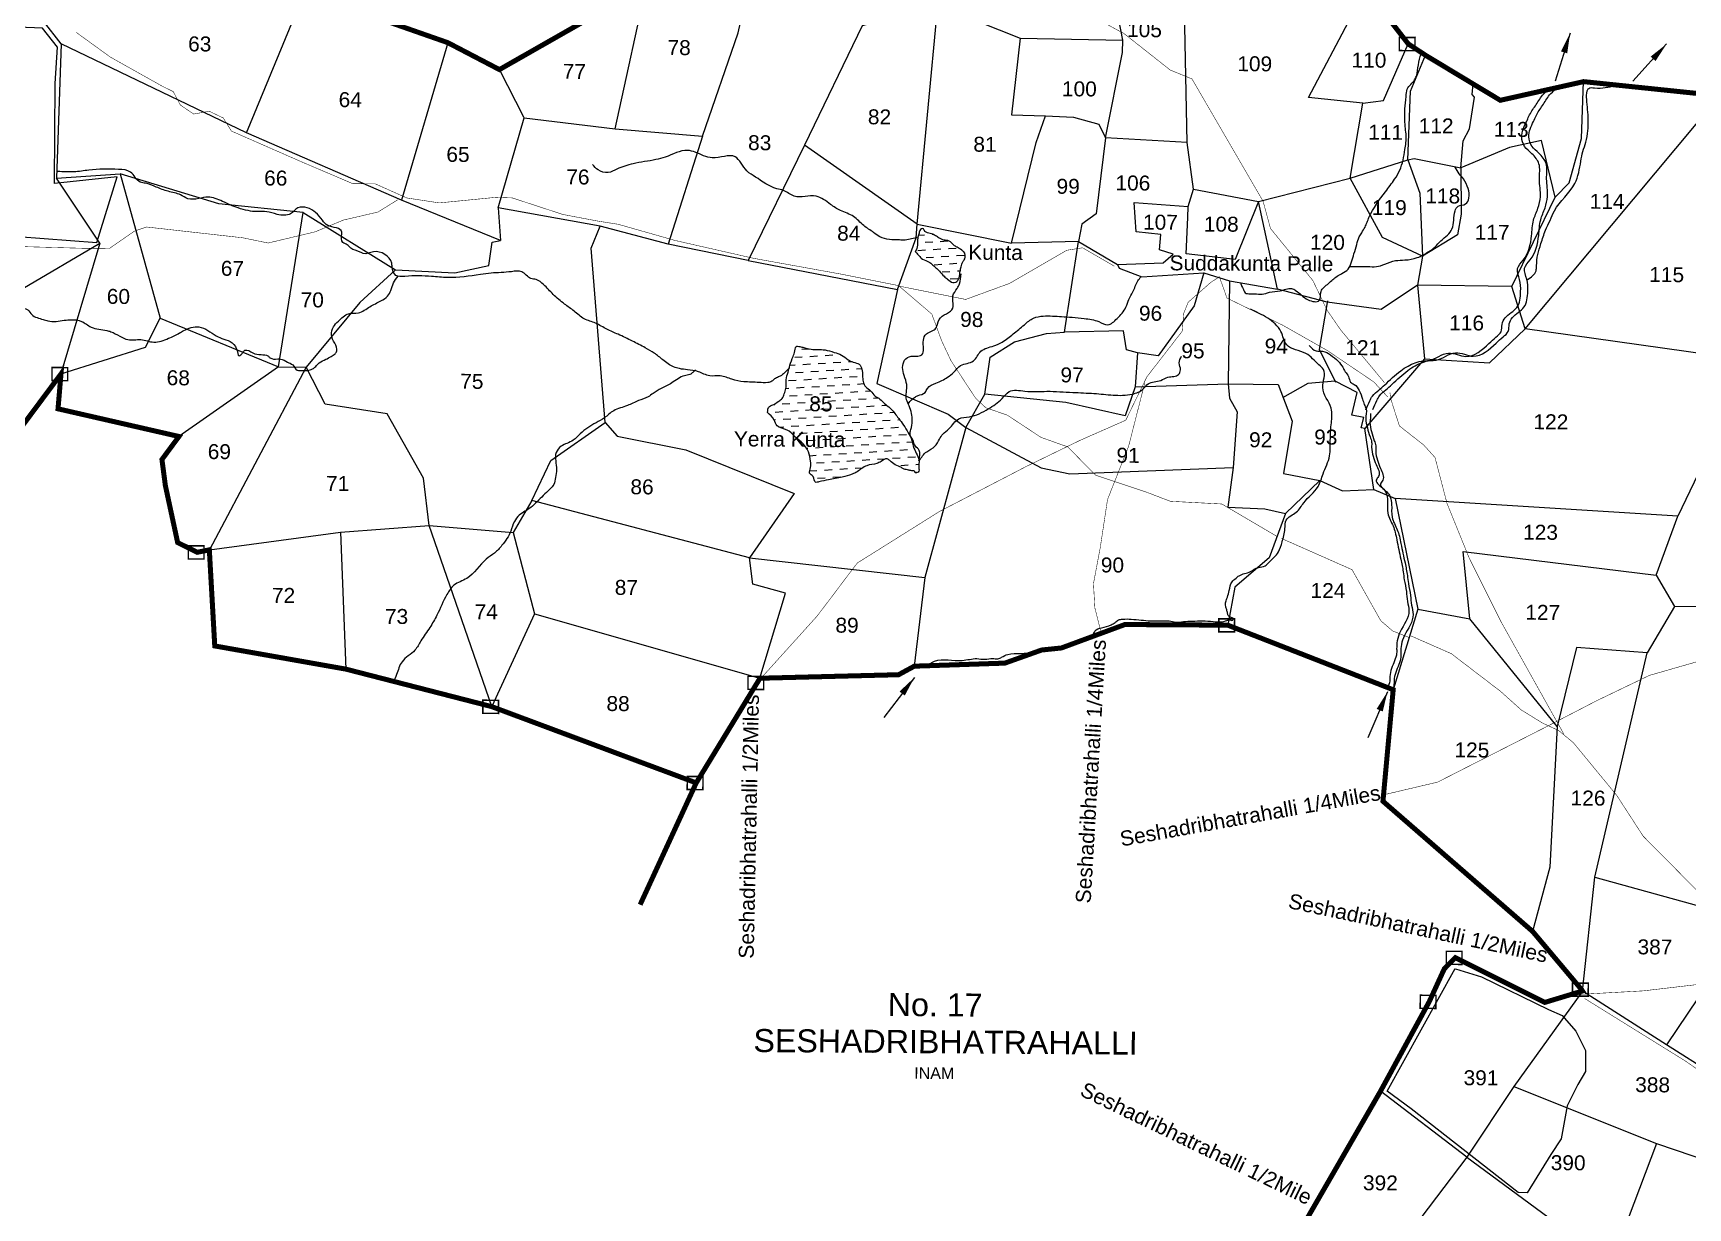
# Model space of a CAD drawing. Header units: feet. Extents: x 771226 to 784782, y 1581874 to 1591734.
# Drawn here: x 776492 to 779789, y 1586102 to 1588443 of the extents above; entities that cross this region are included whole.
import ezdxf
from ezdxf.enums import TextEntityAlignment as Align

# ---------------------------------------------------------------- set-up
doc = ezdxf.new("R2010")
doc.units = ezdxf.units.FT
doc.header["$LTSCALE"] = 15
doc.header["$MEASUREMENT"] = 0
doc.linetypes.add('HIDDEN2', pattern=[0.1875, 0.125, -0.0625])
for name, color, linetype in [('HILL', 17, 'Continuous'), ('PLOT', 7, 'Continuous'), ('PLOT NO', 7, 'Continuous'), ('ROADS', 6, 'Continuous'), ('tank', 4, 'Continuous'), ('TANKS-STREAM', 4, 'Continuous'), ('VILLAGE BOUNDRY', 5, 'HIDDEN2'), ('VILLAGE STONES', 240, 'Continuous')]:
    doc.layers.add(name, color=color, linetype=linetype)
doc.styles.get("Standard").update_dxf_attribs({"font": 'arial.ttf'})
doc.linetypes.add('DOTS', pattern='A,1e-06,-3,["●",Standard,S=3,R=0,X=-1.25,Y=-1.25],-3', length=6.000001)
doc.dimstyles.get("Standard").update_dxf_attribs({"dimtxt": 0.18, "dimasz": 40, "dimexe": 0.18, "dimexo": 0.0625, "dimgap": 0.09, "dimtad": 0, "dimtih": 1, "dimtoh": 1, "dimdec": 4, "dimzin": 0, "dimdsep": 46, "dimtxsty": 'Standard', "dimcen": 0.09, "dimadec": 0, "dimazin": 0, "dimtfac": 1, "dimtdec": 4, "dimtofl": 0, "dimtmove": 0, "dimatfit": 3, "dimfxl": 1, "dimtolj": 1, "dimtzin": 0, "dimarcsym": 0})

msp = doc.modelspace()

# ---------------------------------------------------------------- hatches: boundary and pattern name
at = {"layer": 'tank', "lineweight": -3}
h = msp.add_hatch(dxfattribs=at)
h.set_pattern_fill('DASH', color=256, scale=121.5050865, angle=3.540536199, style=0)
edge = h.paths.add_edge_path()
edge.add_spline(control_points=[(778249.6, 1588007.2), (778251.7, 1588011.5), (778254.4, 1588017.2), (778254.1, 1588025.6), (778253.9, 1588030.7), (778255.1, 1588037.2), (778257.6, 1588043.6), (778258.4, 1588050.8), (778266, 1588055), (778267.7, 1588046.6), (778275.8, 1588044.5), (778283.9, 1588042.7), (778291.9, 1588037.8), (778298.1, 1588033.6), (778305.5, 1588030), (778313, 1588029.9), (778321.9, 1588026.5), (778326.5, 1588018.8), (778336.3, 1588014.8), (778341.9, 1588010.2), (778349.6, 1588004.5), (778350.4, 1587994), (778343.4, 1587986.1), (778340.9, 1587977.4), (778338.2, 1587964.1), (778337.2, 1587946.6), (778321.9, 1587944.9), (778314.9, 1587951.9), (778305.3, 1587958.6), (778299.2, 1587968), (778287.6, 1587977.6), (778277, 1587988.6), (778261.8, 1587992.2), (778255.8, 1588001), (778251.7, 1588005.1), (778249.6, 1588007.2)], knot_values=[0, 0, 0, 0, 13.925427, 18.328456, 25.102382, 29.222894, 38.016736, 45.629086, 50.483338, 57.735276, 63.347115, 74.292712, 82.788474, 91.161265, 97.082383, 107.061218, 113.294678, 124.560795, 132.29873, 144.240355, 146.410622, 160.780636, 167.92784, 177.999565, 186.967361, 210.682496, 216.487125, 228.813006, 237.970727, 251.901964, 261.500138, 283.262351, 296.760089, 305.399757, 314.269524, 314.269524, 314.269524, 314.269524], degree=3, periodic=0)
h = msp.add_hatch(dxfattribs=at)
h.set_pattern_fill('DASH', color=256, scale=121.5050865, angle=3.540536199, style=0)
edge = h.paths.add_edge_path()
edge.add_spline(control_points=[(777955.2, 1587687), (777960.2, 1587682.4), (777968.4, 1587674.9), (777973.7, 1587655.6), (777995.6, 1587654.9), (778008, 1587639), (778021.7, 1587629.5), (778031.2, 1587619.1), (778038.8, 1587606.4), (778040.5, 1587591.7), (778042.9, 1587578), (778036, 1587565.3), (778048.9, 1587560.2), (778048, 1587545.8), (778062.9, 1587550.1), (778079, 1587552.8), (778101.9, 1587557.2), (778120.9, 1587562.5), (778134.2, 1587568.4), (778143, 1587575.3), (778155.3, 1587583.2), (778170.1, 1587583.1), (778182.5, 1587589.3), (778191.8, 1587597.2), (778201.1, 1587589.2), (778209.2, 1587581.9), (778220.2, 1587578.4), (778228.2, 1587573.4), (778235.8, 1587572.7), (778241.6, 1587570.2), (778249.2, 1587570.8), (778248.2, 1587564.7), (778258.9, 1587568.6), (778255.7, 1587577.9), (778259.8, 1587593.9), (778246, 1587612.7), (778242.9, 1587634.7), (778233.1, 1587650.8), (778224.3, 1587664.9), (778212.8, 1587679.9), (778202.2, 1587694.2), (778188.4, 1587704), (778180.1, 1587714.1), (778168.1, 1587718.9), (778161.9, 1587730.5), (778150.2, 1587736.6), (778145.1, 1587748.4), (778144.7, 1587763.6), (778143.2, 1587783.6), (778126.2, 1587786.5), (778114.5, 1587792.3), (778103.5, 1587802.2), (778086.9, 1587806.6), (778067.2, 1587813.8), (778045.8, 1587810.8), (778028.5, 1587816.4), (778019.3, 1587817.9), (778010.8, 1587820.6), (778010.2, 1587807.7), (778005.3, 1587796.7), (777999.9, 1587782.1), (777996.5, 1587766.6), (777992.2, 1587755.2), (777992.6, 1587744.2), (777992.4, 1587734.5), (777988.9, 1587724.3), (777985.5, 1587714.5), (777975.5, 1587708.1), (777967.6, 1587702.3), (777956.2, 1587698.4), (777955.7, 1587691.6), (777955.4, 1587686.8)], knot_values=[0, 0, 0, 0, 20.121423, 32.989307, 54.724718, 74.068572, 91.279121, 104.674725, 116.035555, 135.038137, 147.908176, 159.043139, 168.680619, 181.209554, 187.694037, 207.457748, 234.947221, 255.555705, 266.905474, 278.042699, 289.410673, 309.995594, 319.311202, 332.540917, 338.843684, 352.627119, 366.356683, 372.284862, 380.831424, 387.816253, 394.166046, 395.301163, 403.897738, 408.701949, 422.514129, 451.406554, 472.116095, 488.512017, 507.174076, 522.193822, 545.199165, 560.126958, 572.456753, 583.79786, 597.420052, 609.809337, 621.89784, 633.371126, 657.304739, 669.477907, 680.772203, 696.775753, 712.749599, 731.416512, 759.101271, 775.730364, 784.338885, 788.590259, 798.853677, 810.820539, 829.244674, 843.520257, 858.960804, 864.966068, 876.391978, 887.61189, 897.554583, 906.096114, 922.280274, 927.656824, 940.197648, 940.197648, 940.197648, 940.197648], degree=3, periodic=0)

# ---------------------------------------------------------------- linework, layer by layer
at = {"layer": 'HILL', "lineweight": -3}
for points in [[(776162.4, 1588140.3), (776227.4, 1588146.2), (776384, 1588064.2), (776408.7, 1588041.2), (776619.1, 1588025.3), (776659.7, 1588156.1), (776535.4, 1588143.3), (776536.7, 1588342.5), (776541.2, 1588414.3), (776511.4, 1588452.2), (776300.7, 1588461.3), (776189.4, 1588379.2), (776162.1, 1588138.7)], [(779325.6, 1586578.2), (779377.3, 1586562.8), (779510.9, 1586497.6), (779538.4, 1586485.3), (779565.3, 1586454.2), (779584.9, 1586415.8), (779584.6, 1586374), (779569.4, 1586348), (779547.8, 1586305.6), (779536.3, 1586239.7), (779515.7, 1586208.4), (779468.7, 1586132.4), (779450.3, 1586133), (779237.3, 1586299.4), (779189.7, 1586335), (779325, 1586579.2)]]:
    msp.add_lwpolyline(points, dxfattribs=at)
at = {"layer": 'PLOT', "lineweight": -3}
for points in [[(778294.9, 1588497.9), (778458.8, 1588432.4), (778662.8, 1588428.6), (778631.2, 1588593.7), (778634.3, 1588725.1)], [(778791.3, 1588224.5), (778781.2, 1588720.4)], [(777826, 1588237), (777896.8, 1588442.8), (777937.1, 1588623)], [(779116.1, 1588153.4), (779141.1, 1588302.9), (779032.7, 1588314.2), (779118.5, 1588476.6), (779098.8, 1588591.8)], [(776917.4, 1588244.1), (777040, 1588540.2)], [(777651.8, 1588251.9), (777718.9, 1588559.2)], [(778253.2, 1588061.7), (778294.9, 1588497.9), (778143.7, 1588457.1)], [(776548.5, 1588421.5), (776513.2, 1588466.2)], [(778143.7, 1588457.1), (778028.8, 1588219.5), (777916.6, 1587989.5), (777757.4, 1588021.9)], [(778458.8, 1588432.4), (778441.6, 1588279.9), (778509.3, 1588277.6), (778565.1, 1588275), (778615.2, 1588261.3), (778628.6, 1588234), (778662.1, 1588403.9), (778662.8, 1588428.6)], [(777214, 1587971.3), (777332.7, 1587965), (777400, 1587979.3), (777406.8, 1588026.1), (777423.6, 1588029.5), (777226, 1588109.5), (776917.4, 1588244.1), (776548.5, 1588421.5), (776538.9, 1588153.4)], [(777318.6, 1588423.5), (777226, 1588109.5)], [(779141.1, 1588302.9), (779182.4, 1588308.6), (779231.7, 1588421)], [(779230.8, 1588190.3), (779236.1, 1588326.7), (779265.9, 1588398.5)], [(777418.7, 1588094.7), (777470.7, 1588274.1), (777421.3, 1588369.9)], [(779230.8, 1588190.3), (779243.4, 1588193), (779336.4, 1588174.5), (779341.3, 1588227.9), (779353.6, 1588251.7), (779363.7, 1588315), (779358.6, 1588320.1), (779361.2, 1588341.6)], [(779524.1, 1588115.7), (779551.9, 1588144.5), (779576.9, 1588232.7), (779580.9, 1588345.9)], [(779464.3, 1587853.5), (779852.2, 1588317.7), (779887.1, 1588061.3), (779922, 1587789), (779464.3, 1587853.5)], [(777470.7, 1588274.1), (777651.8, 1588251.9), (777826, 1588237), (777757.4, 1588021.9), (777622.2, 1588057.8)], [(778253.2, 1588061.7), (778441.2, 1588024.4), (778490.2, 1588224.8), (778509.3, 1588277.6)], [(778628.6, 1588234), (778610.2, 1588082.3), (778581.2, 1588061.9), (778574.6, 1588027.5), (778441.2, 1588024.4)], [(778652.3, 1587981.6), (778743.1, 1587985.1), (778763, 1588002.2), (778736.1, 1588011), (778738.5, 1588041.5), (778689.3, 1588046.5), (778685.4, 1588105.2), (778793.1, 1588097.3), (778803.8, 1588132), (778791.3, 1588224.5), (778628.6, 1588234)], [(777916.6, 1587989.5), (778214.1, 1587932), (778251.7, 1588034.8), (778253.2, 1588061.7), (778028.8, 1588219.5)], [(779438.1, 1587937.5), (779524.1, 1588115.7), (779496.7, 1588228.5), (779433.1, 1588214.8), (779336.4, 1588174.5)], [(778933.5, 1588106.8), (779116.1, 1588153.4), (779230.8, 1588190.3), (779254.8, 1588123.4), (779260.3, 1587998.4), (779180.4, 1588035.5), (779116.1, 1588153.4)], [(779336.4, 1588174.5), (779336.9, 1588081.8), (779329.7, 1588040.9), (779260.3, 1587998.4)], [(776625.6, 1588024.3), (776538.9, 1588153.4), (776666.2, 1588162.2), (776745.5, 1587874.7)], [(776981.5, 1587777.9), (777030.5, 1588085.2), (776862.4, 1588102.2), (776666.2, 1588162.2)], [(778803.8, 1588132), (778933.5, 1588106.8), (778887.1, 1587991.6), (778788.9, 1588002.6), (778792.6, 1588075.2), (778793.1, 1588097.3)], [(779260.3, 1587998.4), (779250.3, 1587940.2), (779177.9, 1587892.1), (779070.3, 1587906.8), (778970.9, 1587932.3), (778933.5, 1588106.8)], [(777030.5, 1588085.2), (777214, 1587971.3), (777143, 1587905.7), (777036.4, 1587776.9)], [(777632, 1587666.7), (777604.2, 1588014.3), (777622.2, 1588057.8), (777418.7, 1588094.7), (777423.6, 1588029.5)], [(776471.7, 1587933.7), (776625.6, 1588024.3), (776548, 1587763.6), (776716.2, 1587817.2), (776745.5, 1587874.7), (776981.5, 1587777.9), (776783, 1587639)], [(778350.4, 1587656.6), (778388, 1587723.6), (778398.5, 1587797.1), (778447.5, 1587827.6), (778511, 1587844.2), (778546.6, 1587847.1), (778574.6, 1588027.5), (778652.3, 1587981.6), (778655.5, 1587974.3), (778701.2, 1587957.3), (778824.6, 1587965.3), (778805, 1587899.5), (778733.7, 1587799.9), (778692.4, 1587805.8), (778670.4, 1587811.9), (778664.7, 1587849.6), (778546.6, 1587847.1)], [(778824.6, 1587965.3), (778875.6, 1587949.4), (778872.9, 1587743.7)], [(778875.6, 1587949.4), (778970.9, 1587932.3)], [(779250.3, 1587940.2), (779263.9, 1587793.9), (779145.3, 1587654.6)], [(779263.9, 1587793.9), (779393.4, 1587785.7), (779464.3, 1587853.5), (779438.1, 1587937.5), (779250.3, 1587940.2)], [(778214.1, 1587932), (778172.8, 1587744.4), (778315.1, 1587683.4), (778350.4, 1587656.6), (778268.7, 1587357.8)], [(779087.5, 1587746.4), (779055, 1587812.3), (779070.7, 1587905.6), (779071.5, 1587908.9)], [(778692.4, 1587805.8), (778687.7, 1587737.7), (778668, 1587680), (778549.6, 1587706.7), (778388, 1587723.6)], [(776981.5, 1587777.9), (777036.4, 1587776.9), (776843.5, 1587413.2)], [(776843.5, 1587413.2), (777104.5, 1587448.7), (777281.4, 1587461.5), (777270.2, 1587556), (777197.4, 1587684.1), (777074.5, 1587703.2), (777036.4, 1587776.9)], [(779922, 1587789), (779971.8, 1587768.5), (779873.6, 1587698.7), (779768.7, 1587480.4)], [(778687.7, 1587737.7), (778872.9, 1587743.7), (778875.7, 1587715.1), (778890.7, 1587688.4), (778883, 1587577.1)], [(778872.9, 1587743.7), (778972.6, 1587742.8), (779000.1, 1587669.5), (778983.2, 1587565.1), (779055.7, 1587551), (778986.8, 1587485.4)], [(779055.7, 1587551), (779100.8, 1587530.7), (779163.3, 1587533.2), (779145.3, 1587654.6), (779137.5, 1587656.2), (779142.9, 1587677.1), (779119.3, 1587681.4), (779130.1, 1587726.4), (779085.7, 1587749.2), (779031.7, 1587744.3), (778981.2, 1587715.9)], [(777486.2, 1587511.2), (777523.8, 1587591.4), (777632, 1587666.7), (777656, 1587639.9), (777792.7, 1587612.3), (778008.3, 1587525.1), (777919.7, 1587397), (778268.7, 1587357.8), (778247.7, 1587181.4)], [(778350.4, 1587656.6), (778500.5, 1587576.7), (778557.6, 1587564.7), (778883, 1587577.1), (778872.1, 1587498.2), (778946.2, 1587494.8), (778986.8, 1587485.4), (778954.5, 1587397), (778886.3, 1587338.7), (778872.2, 1587263.1)], [(780123.1, 1587607.2), (780025.9, 1587296.7), (779762.2, 1587300.4)], [(777940.3, 1587157.4), (777991.2, 1587326.6), (777926.2, 1587344.9), (777919.7, 1587397), (777486.2, 1587511.2), (777448.9, 1587447.5)], [(779163.3, 1587533.2), (779205.5, 1587515.3), (779251, 1587295.2), (779201.6, 1587134.5)], [(779251, 1587295.2), (779354, 1587275.7), (779341, 1587409.7), (779725.7, 1587362.4), (779768.7, 1587480.4), (779205.5, 1587515.3)], [(777104.5, 1587448.7), (777115.6, 1587175.5)], [(777406.1, 1587100.8), (777281.4, 1587461.5), (777448.9, 1587447.5), (777491.1, 1587285.5), (777406.1, 1587100.8)], [(779725.7, 1587362.4), (779762.2, 1587300.4), (779707.6, 1587207.8), (779566.4, 1587218.4), (779528, 1587061.3), (779354, 1587275.7)], [(777491.1, 1587285.5), (777940.3, 1587157.4)], [(779578.6, 1586534.3), (779603.2, 1586761.2), (779707.6, 1587207.8)], [(779528, 1587061.3), (779513.3, 1586781.1), (779479.4, 1586652.9)], [(779603.2, 1586761.2), (779913.6, 1586675.5), (779745.9, 1586427.4), (779578.6, 1586534.3), (779441.7, 1586344.4), (779348.5, 1586203.1), (779176.3, 1586334.6)], [(779441.7, 1586344.4), (779726.4, 1586230.4), (779906, 1586169.6), (779935, 1586328.9), (779838.1, 1586368.5), (779745.9, 1586427.4)], [(779726.4, 1586230.4), (779635.8, 1585991.3), (779663.4, 1585860.1), (779757.2, 1585804.5), (779812.8, 1585766.6), (779805.1, 1585868.3), (779821.5, 1585870.2), (779832, 1585891.2), (779845.1, 1585912.3)], [(779348.5, 1586203.1), (779211, 1586022.1), (779021.5, 1586066.2)], [(779348.5, 1586203.1), (779635.8, 1585991.3)]]:
    msp.add_lwpolyline(points, dxfattribs=at)
at = {"layer": 'ROADS', "linetype": 'HIDDEN2', "lineweight": -3, "ltscale": 10, "const_width": 1}
for points in [[(779184.4, 1587746.1), (779097.2, 1587851), (779070.1, 1587890.2), (779041.6, 1587949.6), (778957.2, 1588053.3), (778942.5, 1588107.5), (778800.8, 1588351.3), (778757.5, 1588369), (778665.5, 1588441.6), (778563.4, 1588496.7), (778504.5, 1588507.4), (778366.3, 1588583.2), (778338.9, 1588585.5), (778272.6, 1588624.3), (778180.3, 1588666), (778159.8, 1588676.5), (778162.8, 1588717.5)], [(776578.1, 1588444.2), (776646.3, 1588394.8), (776749.9, 1588336.7), (776771.7, 1588326), (776785.7, 1588299.4), (776812.2, 1588281.3), (776843.4, 1588286.8), (776871.3, 1588273.5), (776887.5, 1588247.4), (777026.8, 1588186.3), (777128.8, 1588142.8), (777174.1, 1588142.2), (777236.8, 1588114.2), (777301.5, 1588104.3), (777414.3, 1588115.4), (777447.3, 1588114.2), (777547.1, 1588081.4), (777617.3, 1588068.1), (777658, 1588061.7), (777771.6, 1588029.4), (777927.2, 1587994), (778103.3, 1587962.2), (778216.4, 1587939.5), (778282.7, 1587882.7), (778302, 1587830), (778320.8, 1587789.9), (778370, 1587715), (778390.2, 1587696.2), (778432.9, 1587681.5), (778500.2, 1587637.2), (778553.2, 1587618.3), (778609, 1587561.8), (778708.2, 1587528.8), (778757.8, 1587509.9), (778860.3, 1587504.5), (778969.6, 1587440.2)], [(778215.9, 1587938.9), (778350, 1587912), (778437.3, 1587943.9), (778551.5, 1588010), (778582.9, 1588014.9), (778646.1, 1587978.3)], [(777934.2, 1587148.4), (778054.2, 1587281.3), (778134.1, 1587386.9), (778297.5, 1587489.4), (778470, 1587578.9), (778577.6, 1587631.2), (778668.9, 1587671.4), (778711, 1587757.9), (778781.3, 1587848.6), (778784.4, 1587884.3), (778793.3, 1587906.5), (778838, 1587945.7), (778855.4, 1587957.2), (778870.6, 1587914.6), (778981.3, 1587860.8), (779070.8, 1587810), (779163.1, 1587747.6), (779190.9, 1587717.5)], [(778706.9, 1587746.1), (778674.6, 1587619.5), (778632.6, 1587513.5), (778618.1, 1587417.6), (778604.6, 1587345.9), (778607.3, 1587297.7), (778620, 1587247.2)], [(779541.5, 1587046.1), (779416.4, 1587269.9), (779352.8, 1587397.3), (779308.8, 1587505.7), (779284.9, 1587597.2), (779262.4, 1587622), (779214, 1587660), (779196.6, 1587714.3), (779195.2, 1587726.2)], [(778979, 1587435.9), (779119.6, 1587373.7), (779176.8, 1587272.1), (779200.3, 1587251.7), (779232.6, 1587238.8)], [(779237.2, 1587241.6), (779317.3, 1587206.4), (779415.8, 1587131), (779456.6, 1587094.3), (779499.2, 1587068), (779530.9, 1587053.4), (779560.3, 1587029.2), (779646.8, 1586924.1), (779699.6, 1586842.7), (779811.5, 1586729.7), (779853.9, 1586676.9), (779889.5, 1586637.4), (779895.1, 1586523.2), (779910.5, 1586378.6), (779921.9, 1586340.8)], [(779582.8, 1586519.5), (779783.5, 1586394.9), (779833, 1586360.7), (779946.9, 1586314.2), (779996.8, 1586282.1), (780035.2, 1586275.7), (780060.1, 1586246.9), (780126.5, 1586193.6), (780189.8, 1586166.3), (780207.6, 1586170.4), (780271.4, 1586126.6)]]:
    msp.add_lwpolyline(points, dxfattribs=at)
at = {"layer": 'ROADS', "linetype": 'DOTS', "lineweight": -3, "ltscale": 0.5, "const_width": 1}
for points in [[(775488.6, 1587547.3), (775557, 1587615.5), (775583, 1587653.8), (775697.1, 1587706.2), (775779.1, 1587733.4), (775819.5, 1587746.9), (775893.4, 1587817.8), (776042.5, 1587881.8), (776098.7, 1587915.3), (776251.5, 1587964.1), (776331.5, 1587988.3), (776368.4, 1588010), (776412.4, 1588018.9), (776592.2, 1588013.9), (776644.5, 1588013.6), (776694.3, 1588048.1), (776718.6, 1588056.3), (776910.2, 1588034.8), (776960.6, 1588024.4), (777054.3, 1588046.7), (777110.4, 1588070.1), (777179.3, 1588086.1), (777218.9, 1588110.6)], [(779182.4, 1586925.1), (779290.2, 1586950.5), (779500.4, 1587057.5), (779607.5, 1587112.9), (779712, 1587163.1), (779820.8, 1587194.3), (780029.9, 1587279), (780142.2, 1587248.2), (780315.9, 1587221.8), (780447.5, 1587179.3), (780522, 1587151.6)], [(779574.5, 1586527.7), (779699.9, 1586534.6), (779825.4, 1586549.3), (779931.9, 1586569.3), (780005.5, 1586580.9), (780092.7, 1586567.3), (780159.5, 1586591.9), (780212.4, 1586614), (780266.9, 1586621.4), (780342.1, 1586621.7), (780388.7, 1586599.8)]]:
    msp.add_lwpolyline(points, dxfattribs=at)
at = {"layer": 'TANKS-STREAM', "lineweight": -3}
for points in [[(778897.6, 1587943.8), (778901.2, 1587936), (778904.2, 1587929.9), (778906.5, 1587925.4), (778917, 1587923.5), (778947.7, 1587923.9), (778954.9, 1587926.3), (778976.6, 1587929.1), (778999.2, 1587933.8), (779007.3, 1587930.1), (779032.1, 1587911.3), (779054.3, 1587910), (779058, 1587927.7), (779072.6, 1587943.8), (779081.2, 1587951.5), (779099.5, 1587963.9), (779111.8, 1587972.3), (779118.6, 1587986.8), (779123.5, 1588002.8), (779129, 1588021.7), (779133.9, 1588036.5), (779139, 1588045), (779145.5, 1588056.1), (779149.6, 1588065.8), (779153.4, 1588075.3), (779186.3, 1588126.6), (779204.4, 1588151.5), (779214.7, 1588169.3), (779225, 1588210.6), (779227.6, 1588238.1), (779225.8, 1588252.5), (779224.9, 1588269.4), (779225.1, 1588291.6), (779227.2, 1588316.1), (779229.7, 1588331.1), (779244.3, 1588349.5), (779247.7, 1588356.7), (779251.7, 1588379.3), (779257.2, 1588401.4)], [(779161, 1587693), (779169.2, 1587710.7), (779174.4, 1587720.1), (779187.1, 1587731.9), (779199, 1587742.6), (779230.9, 1587770.6), (779245.3, 1587779.9), (779275.4, 1587790.1), (779286.9, 1587791.1), (779326, 1587805.8), (779360.9, 1587798.9), (779406.5, 1587824.9), (779420.6, 1587837.4), (779430.7, 1587848.4), (779432.9, 1587863.1), (779439, 1587875.9), (779462.1, 1587896.6), (779469.7, 1587928.2), (779467.8, 1587952.2), (779463.4, 1587974.2), (779474.7, 1587990.8), (779491.4, 1588039.7), (779495.5, 1588070.6), (779504, 1588094.3), (779509, 1588117.2), (779507.2, 1588152.3), (779506, 1588183), (779492.2, 1588202.9), (779477.6, 1588217.6), (779471.8, 1588235.8), (779481.1, 1588266.6), (779492.1, 1588288.1), (779499.1, 1588298.5), (779513.2, 1588319.3), (779524.8, 1588330.7)], [(779468.6, 1587951.3), (779486.1, 1587969.1), (779487.2, 1587979.1), (779489.6, 1588001.5), (779496, 1588023.2), (779505.1, 1588050), (779514.2, 1588069.5), (779522.7, 1588088.5), (779563.4, 1588143.3), (779575.5, 1588187.4), (779579.5, 1588206.9), (779585.3, 1588225.3), (779589.3, 1588248.2), (779590.1, 1588269.5), (779587, 1588310.6), (779588.2, 1588327.3), (779591, 1588332.3), (779602.8, 1588333.4), (779643.7, 1588337.6), (779653.8, 1588339.2)], [(779146.8, 1587692.4), (779154.9, 1587710.1), (779160.2, 1587719.5), (779172.8, 1587731.2), (779184.8, 1587741.9), (779216.7, 1587769.9), (779231.1, 1587779.2), (779261.1, 1587789.5), (779272.6, 1587790.4), (779311.8, 1587805.1), (779346.6, 1587798.3), (779392.3, 1587824.3), (779406.3, 1587836.7), (779416.5, 1587847.8), (779418.7, 1587862.4), (779424.7, 1587875.3), (779447.9, 1587896), (779455.5, 1587927.5), (779453.5, 1587951.6), (779449.2, 1587973.6), (779460.4, 1587990.2), (779477.2, 1588039), (779481.2, 1588070), (779489.8, 1588093.6), (779494.8, 1588116.6), (779492.9, 1588151.7), (779491.8, 1588182.3), (779477.9, 1588202.3), (779463.4, 1588217), (779457.6, 1588235.2), (779466.9, 1588266), (779477.8, 1588287.5), (779484.9, 1588297.9), (779499, 1588318.7), (779510.5, 1588330.1)], [(778255.1, 1588036.2), (778229.5, 1588030.4), (778218.4, 1588030.5), (778179.3, 1588036.7), (778166.6, 1588045.3), (778147, 1588059.1), (778126.7, 1588077.1), (778100.4, 1588089.2), (778080.9, 1588101.2), (778052, 1588117.6), (778008.5, 1588117.9), (777987.3, 1588129.1), (777973.7, 1588132.6), (777931.3, 1588155.9), (777914.3, 1588167.9), (777890.6, 1588196.2), (777845.4, 1588194), (777811.4, 1588205.3), (777796.1, 1588208.8), (777751.7, 1588195.5), (777732.9, 1588190.5), (777687.7, 1588182.3), (777655.2, 1588171.4), (777638.1, 1588164.8), (777617.7, 1588170), (777606.7, 1588181.1)], [(777998.6, 1587775.9), (777983.2, 1587760.8), (777977.2, 1587757.5), (777969.2, 1587753.6), (777963.9, 1587749), (777955.9, 1587746.4), (777938.1, 1587746.6), (777908.3, 1587748.1), (777884.4, 1587752.9), (777861.3, 1587759.7), (777840.1, 1587759.8), (777817.6, 1587767.9), (777795.8, 1587772), (777779.9, 1587774.1), (777757.4, 1587783.6), (777746.9, 1587791.6), (777729.8, 1587804.9), (777711.9, 1587815.6), (777686.2, 1587829), (777657.8, 1587842.5), (777635.3, 1587852.6), (777612.9, 1587864.6), (777590.4, 1587873.4), (777570, 1587888.8), (777550.9, 1587902.8), (777528.6, 1587922), (777509.1, 1587941.7), (777494.3, 1587951.5), (777484, 1587953.9), (777465.9, 1587967.1), (777445.4, 1587967.3), (777404.8, 1587964.3), (777383.4, 1587961.6), (777318, 1587955.6), (777286.3, 1587957.7), (777232.7, 1587958), (777215, 1587960), (777207.7, 1587976.8), (777206.8, 1587984.3), (777170.3, 1588007.1), (777150.2, 1588003.5), (777144.2, 1588006.3), (777125.1, 1588014.4), (777118.2, 1588020.9), (777109.4, 1588025.6), (777107.1, 1588042.4), (777107.2, 1588046.2), (777079.3, 1588059.4), (777068.6, 1588069.7), (777055.2, 1588085.2), (777038.5, 1588094.6), (777019.8, 1588094.3), (777005.3, 1588082.7), (776978.7, 1588081.5), (776957.8, 1588086.8), (776938.6, 1588086.9), (776920.9, 1588088.9), (776900.9, 1588094.2), (776869.8, 1588107.4), (776840.7, 1588115.7), (776822.5, 1588113), (776800.5, 1588112.7), (776786.1, 1588120.2), (776761.5, 1588127.4), (776737.7, 1588135.9), (776716.3, 1588143.5), (776705.6, 1588145.9), (776686.7, 1588165.6), (776662.7, 1588171.1), (776603.5, 1588169.6), (776573.6, 1588166.1), (776558.7, 1588166.2), (776541, 1588166.8)], [(779114.8, 1587977.3), (779134.2, 1587977.7), (779151.1, 1587977.6), (779168.1, 1587977.4), (779185, 1587982.2), (779206.4, 1587989.3), (779224.8, 1587990.6), (779249.5, 1587995.3), (779272.9, 1588007.7), (779284.6, 1588016.3), (779296.3, 1588028.8), (779309.9, 1588040.3), (779318.7, 1588052.3), (779324.9, 1588088.4), (779330.8, 1588097.6), (779345.9, 1588102.3), (779352.2, 1588113.9), (779350.9, 1588132.8), (779341.4, 1588152.2), (779333.2, 1588162.4), (779325.1, 1588175.5)], [(778249.6, 1588007.2), (778254.1, 1588020.4), (778254.1, 1588024.8), (778254.2, 1588031.6), (778254.9, 1588035.6), (778257.3, 1588044.1), (778260.1, 1588051.2), (778264.5, 1588053.2), (778268.9, 1588047.4), (778274, 1588045), (778284.4, 1588041.9), (778291.9, 1588037.8), (778299, 1588033.3), (778304.4, 1588030.9), (778314.2, 1588029.1), (778319.9, 1588026.7), (778328, 1588018.9), (778334.8, 1588015.1), (778344.6, 1588008.3), (778346.3, 1588006.9), (778348.2, 1587992.7), (778344.4, 1587986.6), (778341, 1587977.1), (778339.2, 1587968.3), (778330.2, 1587946.4), (778324.5, 1587945.7), (778314, 1587952.2), (778306.9, 1587958.1), (778297.8, 1587968.6), (778290.8, 1587975.1), (778273.6, 1587988.4), (778261.4, 1587994.3), (778255.7, 1588000.8), (778249.6, 1588007.2)], [(776443.9, 1587928.6), (776442.9, 1587914.6), (776446.6, 1587906.2), (776454, 1587900.5), (776463.3, 1587895.8), (776482, 1587891), (776489.9, 1587882), (776512.3, 1587872.1), (776522.1, 1587869.2), (776554.5, 1587870.4), (776568.5, 1587871.7), (776589.1, 1587868.3), (776608.2, 1587856.9), (776639, 1587850.1), (776647, 1587847.8), (776665.2, 1587838.7), (776681, 1587832.1), (776707.3, 1587831.9), (776733, 1587827), (776762.3, 1587834.6), (776783.9, 1587845.2), (776792.4, 1587849.9), (776822.9, 1587857.1), (776857.4, 1587839.6), (776872.3, 1587832.9), (776888.7, 1587825.8), (776899.3, 1587808.4), (776900.7, 1587802.3), (776901.6, 1587800), (776907.7, 1587802.8), (776911.5, 1587808.4), (776914.3, 1587810.7), (776930.2, 1587805.4), (776946.5, 1587802), (776960.1, 1587799.6), (776964.3, 1587795.8), (776979.7, 1587793.4), (776985.3, 1587793.3), (776999.3, 1587787.2), (777009.6, 1587781.5), (777018.4, 1587771.1), (777029.2, 1587770.6), (777039, 1587770.5), (777048.9, 1587773.7), (777055.4, 1587778.4), (777062.5, 1587785.8), (777075.7, 1587792.7), (777086, 1587798.2), (777094, 1587803.8), (777097.3, 1587809.4), (777093.2, 1587824.8), (777086.8, 1587841.7), (777090.6, 1587857.1), (777100.5, 1587868.7), (777120.8, 1587883.6), (777140.4, 1587885.3), (777163.3, 1587897.6), (777185.4, 1587909.1), (777198.5, 1587918.4), (777205.2, 1587930), (777210.4, 1587944.9), (777219.4, 1587958.4)], [(778256.5, 1587590.9), (778257.4, 1587611.3), (778249.9, 1587619.7), (778244.7, 1587632.6), (778239.4, 1587643.2), (778241, 1587653), (778243.4, 1587669.7), (778237.6, 1587700), (778232.3, 1587712.1), (778232.6, 1587742.3), (778227.4, 1587760.5), (778228.4, 1587790.8), (778241.3, 1587799), (778251.9, 1587798.9), (778262.5, 1587801.9), (778265.7, 1587830.6), (778271.9, 1587843.4), (778290.9, 1587854.6), (778297.1, 1587872), (778324.5, 1587894.8), (778324.6, 1587907.7), (778324.7, 1587919), (778333.1, 1587934.1), (778337.7, 1587943.1), (778340.9, 1587962.8)], [(778235.9, 1587704.5), (778249.8, 1587718.2), (778255.2, 1587720.6), (778269.1, 1587726.5), (778274, 1587734.9), (778290.9, 1587745), (778313.9, 1587756.9), (778326.6, 1587767), (778340, 1587780.2), (778365.3, 1587789.6), (778380.5, 1587808.7), (778405.9, 1587819.4), (778422.8, 1587827.1), (778444.6, 1587843.2), (778467, 1587861.7), (778485.1, 1587874.8), (778504.4, 1587878.8), (778541.2, 1587878), (778562.2, 1587876.6), (778586.3, 1587874.1), (778615.1, 1587867.8), (778633.2, 1587861.7), (778651.5, 1587873.9), (778669.2, 1587896.6), (778675.3, 1587912.2), (778683.2, 1587927.2), (778693, 1587948.8), (778699.7, 1587957.7)], [(778603.9, 1587242.3), (778607.6, 1587251.4), (778620.9, 1587258), (778639.8, 1587263.9), (778647.7, 1587268.7), (778654.4, 1587273.5), (778662.9, 1587275.2), (778679.9, 1587275.1), (778699.9, 1587273.2), (778718.1, 1587271.8), (778741.2, 1587271.7), (778755.1, 1587271.6), (778768.5, 1587269.1), (778783.6, 1587270.2), (778801.8, 1587271.2), (778821.3, 1587271.7), (778843.1, 1587270.4), (778858.2, 1587269.6), (778870.4, 1587272.6), (778874.1, 1587273.8), (778881.9, 1587273.1), (778883.8, 1587274.9), (778874.1, 1587281), (778871.7, 1587286.5), (778869.9, 1587293.8), (778868.2, 1587300.5), (778868.2, 1587309.6), (778871.3, 1587318.6), (778875.1, 1587332.5), (778880.6, 1587349.5), (778888.6, 1587356.7), (778894.7, 1587361.5), (778917.2, 1587369.8), (778933, 1587378.2), (778946.4, 1587381.1), (778953.7, 1587387.7), (778972.9, 1587409), (778980.3, 1587429), (778985.9, 1587455), (778988.5, 1587472.6), (779008.6, 1587488.2), (779023.3, 1587506.9), (779052, 1587539.4), (779061.9, 1587564.4), (779074.9, 1587600.7), (779076.2, 1587616.5), (779076.4, 1587635.8), (779078.4, 1587666.1), (779078, 1587695.2), (779061.2, 1587736.8), (779062.7, 1587772.5), (779053.7, 1587781.7), (779027.7, 1587804.3), (778989.6, 1587821.5), (778978.1, 1587847.9), (778951.6, 1587874.7), (778917.2, 1587892.6)], [(777955.4, 1587686.8), (777959.1, 1587698.8), (777963.9, 1587701.2), (777977.8, 1587709.5), (777984.4, 1587714.8), (777988.7, 1587723.8), (777991.8, 1587734.6), (777992.5, 1587746), (777992.5, 1587752), (777996.2, 1587767), (777999.9, 1587780.8), (778006.1, 1587798.2), (778009.7, 1587809.6), (778013.4, 1587819.1), (778017.6, 1587818.5), (778026, 1587816.6), (778042.2, 1587812.9), (778069.9, 1587811.5), (778087.9, 1587806.6), (778102.9, 1587801.1), (778116.1, 1587792), (778126.2, 1587787.1), (778137.6, 1587782.8), (778144.7, 1587760), (778145.8, 1587748.6), (778151.2, 1587737.7), (778160.7, 1587729.8), (778169.7, 1587719.6), (778179.2, 1587713.5), (778188.2, 1587705), (778199.6, 1587695.3), (778214.5, 1587677.8), (778223.4, 1587665.7), (778233.5, 1587650), (778241.2, 1587635.6), (778247.1, 1587615.7), (778257.1, 1587588.6), (778257, 1587574.8), (778257, 1587570), (778248.8, 1587567.6), (778248.8, 1587568.7), (778242.7, 1587570.7), (778235.9, 1587572.2), (778227.6, 1587574.2), (778222.3, 1587576.9), (778209.8, 1587582.6), (778198.9, 1587591), (778193.6, 1587594.5), (778181.5, 1587589.3), (778173.1, 1587585.2), (778153, 1587580.8), (778143.1, 1587575.2), (778134, 1587568.8), (778123.7, 1587563.9), (778104, 1587558), (778077, 1587552.5), (778057.7, 1587548.5), (778051.2, 1587547.8), (778046, 1587559.2), (778039.2, 1587566), (778041.2, 1587577), (778040.9, 1587589.9), (778036.9, 1587608.4), (778031.3, 1587618.3), (778022.3, 1587628.2), (778009.1, 1587639.3), (777994.4, 1587651.9), (777974.4, 1587660.3), (777968.4, 1587671.7), (777955.2, 1587687)], [(779034.2, 1587820.4), (779048.3, 1587809.4), (779060.9, 1587808.8), (779076.7, 1587801.6), (779091.9, 1587788.9), (779101.2, 1587776.8), (779106, 1587768), (779112.5, 1587758.7), (779116.8, 1587747.2), (779123.9, 1587742.7), (779133.7, 1587730.7), (779140.7, 1587713.1), (779143.9, 1587702.7), (779147.6, 1587693.9), (779147, 1587674.5), (779150.1, 1587656.4), (779155.5, 1587638.4), (779158.7, 1587627.9), (779158.6, 1587617.6), (779161.8, 1587599.5), (779167.7, 1587583.1), (779172.4, 1587559.5), (779168, 1587552.2), (779182.7, 1587534.1), (779187.6, 1587525.8), (779190.2, 1587511.1), (779191.1, 1587485.9), (779201.3, 1587460.7), (779205.6, 1587448.1), (779208.8, 1587433.3), (779216.8, 1587394.7), (779221.5, 1587369.5), (779223.6, 1587353.7), (779227.8, 1587330.1), (779229.9, 1587310.5), (779233, 1587291.9), (779215.8, 1587250), (779209.7, 1587232), (779208.5, 1587216.2), (779208.4, 1587206.9), (779204.5, 1587192.2), (779194.9, 1587160.6), (779193.2, 1587144.7), (779188.8, 1587138.7)], [(777812, 1587772.1), (777806.5, 1587766.7), (777800.7, 1587762.5), (777790.2, 1587760.1), (777777.1, 1587753.9), (777764.5, 1587745.6), (777743.5, 1587734.5), (777727.5, 1587724.9), (777717.4, 1587717.9), (777698.5, 1587710.5), (777676.2, 1587700.6), (777648.9, 1587690.3), (777630.3, 1587676.2), (777613.9, 1587666.3), (777582.3, 1587644.3), (777568.4, 1587631.5), (777555.8, 1587625.3), (777544.5, 1587619.5), (777534.3, 1587607), (777535.2, 1587573.2), (777533, 1587557.3), (777529.6, 1587543.5), (777521.6, 1587534), (777496.2, 1587509), (777483.6, 1587497.4), (777460.9, 1587482.1), (777451.1, 1587469.6), (777443.9, 1587450.4), (777426.4, 1587422.2), (777411.2, 1587406.8), (777395.2, 1587394.8), (777356.4, 1587356.2), (777330.7, 1587342.5), (777316.8, 1587324.2), (777296.7, 1587283), (777282.7, 1587258.4), (777264.9, 1587231.8), (777253, 1587213.4), (777227.3, 1587190.2), (777216.6, 1587165), (777208.6, 1587148.3)], [(778257.7, 1587590.7), (778272.4, 1587608.7), (778288.8, 1587619.5), (778297.9, 1587633.9), (778304.6, 1587643.5), (778316.8, 1587654.3), (778336.3, 1587674.1), (778357.5, 1587678.2), (778395.1, 1587694.2), (778422.4, 1587714.5), (778436.4, 1587728.3), (778467.8, 1587729.3), (778511.9, 1587729), (778563.3, 1587726.8), (778605.6, 1587724.7), (778643.7, 1587721.5), (778681.5, 1587723.3), (778704.5, 1587734.6), (778713.6, 1587743.6), (778738.5, 1587750.7), (778753, 1587757.2), (778774.2, 1587762.5), (778777.9, 1587771.5), (778775.6, 1587785.4), (778779.9, 1587798.7)], [(778271.4, 1587180.9), (778288.2, 1587191.3), (778343.1, 1587192.8), (778372.3, 1587196.4), (778388.7, 1587195.1), (778403.8, 1587196.6), (778414, 1587196.2), (778421.6, 1587199.3), (778434.2, 1587204.8), (778459.3, 1587206.7), (778474.2, 1587207.1), (778483.2, 1587206.1)], [(779806.6, 1585881.5), (779795.8, 1585892.5), (779788.2, 1585896.8), (779779.1, 1585913.7), (779796.9, 1585925.3), (779807.8, 1585932), (779818, 1585947.9), (779823.4, 1585985.7), (779826.8, 1586001.6), (779832.1, 1586027.6), (779839.9, 1586057), (779848.3, 1586066.2), (779864.5, 1586090.4), (779887.6, 1586131.9), (779899.4, 1586136), (779908.9, 1586167.9), (779909, 1586193.1), (779909.2, 1586210.7), (779907.7, 1586234.3), (779908, 1586293.4), (779914.1, 1586316.9), (779930.2, 1586337), (779948, 1586353.7), (779957.3, 1586361.2), (779975.9, 1586371.1), (780020.7, 1586389.3), (780062, 1586408.4), (780086.6, 1586425), (780123.6, 1586430.6), (780169.9, 1586429.5), (780201.9, 1586429.2), (780238.9, 1586429.8), (780279.3, 1586432.1), (780308.7, 1586420.1), (780315.5, 1586421.7), (780335.7, 1586433.4), (780348.5, 1586479.5), (780352.1, 1586491.9), (780356.4, 1586507.8), (780360, 1586523.8), (780361.4, 1586544.5), (780357.9, 1586562.8), (780353.4, 1586583.6), (780364.1, 1586599.5)]]:
    msp.add_spline(points, degree=3, dxfattribs=at)
msp.add_open_spline([(779156.3, 1587685), (779157.3, 1587679.2), (779153.5, 1587666.5), (779158.6, 1587648.5), (779162.5, 1587633.1), (779168, 1587620.6), (779166.1, 1587607.2), (779169.9, 1587591.8), (779175.9, 1587573.8), (779186.2, 1587556.1), (779170.5, 1587540.2), (779189.8, 1587530.4), (779197.1, 1587516.8), (779199.5, 1587499.9), (779196.7, 1587477), (779208.5, 1587457.5), (779214.4, 1587439.9), (779218.6, 1587417.6), (779224.2, 1587391.6), (779229.8, 1587365.1), (779231.9, 1587343.3), (779236.8, 1587323.9), (779237.2, 1587303.1), (779246, 1587275.2), (779226.4, 1587250.7), (779217.4, 1587225.6), (779216.6, 1587210.7), (779217.3, 1587197.2), (779211.1, 1587178.7), (779201.5, 1587159.4), (779204.1, 1587139), (779198.8, 1587133), (779197.1, 1587131.1)], degree=3, knots=[182.441405, 182.441405, 182.441405, 182.441405, 200.652322, 219.106311, 238.079289, 249.042705, 259.495912, 277.950045, 295.532318, 319.703545, 328.310461, 351.780318, 361.407471, 376.51524, 401.847164, 429.233804, 442.633221, 457.851213, 497.532371, 523.321307, 539.4277, 563.492043, 583.42054, 602.41608, 647.938218, 667.078406, 683.071386, 692.424356, 707.77128, 741.02708, 757.067396, 764.553889, 764.553889, 764.553889, 764.553889], dxfattribs=at)
at = {"layer": 'VILLAGE BOUNDRY', "lineweight": -3, "ltscale": 10, "const_width": 10}
for points in [[(779852.2, 1588317.7), (779580.9, 1588345.9), (779414.9, 1588308.7), (779265.9, 1588398.5), (779231.7, 1588421), (779098.8, 1588591.8)], [(777596.1, 1588469.5), (777421.3, 1588369.9), (777318.6, 1588423.5), (777181.3, 1588471.6)], [(776459.7, 1587645), (776548, 1587763.6), (776542.1, 1587694.1), (776783, 1587639), (776749.1, 1587593.2), (776755.9, 1587541.3), (776780.4, 1587427.6), (776819.5, 1587408.3), (776843.5, 1587413.2), (776854.3, 1587221.7), (777115.6, 1587175.5), (777406.1, 1587100.8), (777813.3, 1586948.9), (777813.3, 1586948.9), (777940.3, 1587157.4), (778216.4, 1587164.4), (778247.7, 1587181.4), (778428.1, 1587187.5), (778501.3, 1587213.6), (778540.8, 1587217.7), (778667.2, 1587264.4), (778872.2, 1587263.1), (779201.6, 1587134.5), (779181.2, 1586912.3), (779479.4, 1586652.9), (779576.7, 1586537.3), (779578.6, 1586534.3), (779503.6, 1586511.6), (779325.4, 1586600.7), (779303.4, 1586578.5), (779273.4, 1586513), (779176.3, 1586334.6), (779021.5, 1586066.2)], [(777813.3, 1586948.9), (777701.6, 1586706.3)]]:
    msp.add_lwpolyline(points, dxfattribs=at)
at = {"layer": 'VILLAGE STONES', "lineweight": -3, "const_width": 2.98}
for points in [[(779213.9, 1588433.9), (779245.2, 1588433.7), (779245, 1588407.6), (779213.8, 1588407.8)], [(776530.2, 1587776.4), (776561.4, 1587776.2), (776561.3, 1587750.1), (776530, 1587750.4)], [(776801.7, 1587421.2), (776833, 1587421), (776832.8, 1587394.9), (776801.6, 1587395.1)], [(778854.4, 1587275.9), (778885.7, 1587275.7), (778885.5, 1587249.7), (778854.2, 1587249.9)], [(777916.4, 1587161.3), (777947.7, 1587161.1), (777947.5, 1587135), (777916.3, 1587135.2)], [(777388.3, 1587113.6), (777419.6, 1587113.4), (777419.4, 1587087.3), (777388.2, 1587087.6)], [(777795.5, 1586961.8), (777826.8, 1586961.6), (777826.6, 1586935.5), (777795.4, 1586935.7)], [(779307.6, 1586613.5), (779338.8, 1586613.3), (779338.6, 1586587.2), (779307.4, 1586587.5)], [(779558.9, 1586550.1), (779590.2, 1586549.9), (779590, 1586523.9), (779558.7, 1586524.1)], [(779255.6, 1586525.9), (779286.8, 1586525.6), (779286.6, 1586499.6), (779255.4, 1586499.8)]]:
    msp.add_lwpolyline(points, close=True, dxfattribs=at)

# ---------------------------------------------------------------- texts
at = {"layer": 'PLOT NO', "lineweight": -3}
for s, p in [('105', (778706.2, 1588449.4)), ('63', (776824.4, 1588421)), ('78', (777779.3, 1588413.7)), ('109', (778925.8, 1588381.5)), ('110', (779153.3, 1588388.8)), ('77', (777570.6, 1588366.3)), ('100', (778576.5, 1588331.5)), ('64', (777124.2, 1588310)), ('82', (778178.4, 1588275.7)), ('112', (779287.1, 1588257.8)), ('113', (779436.7, 1588250.8)), ('83', (777939.8, 1588224.2)), ('81', (778388.5, 1588221.1)), ('111', (779186.7, 1588245.1)), ('65', (777338.8, 1588200.9)), ('66', (776975.8, 1588153.8)), ('76', (777577.6, 1588156)), ('99', (778554.2, 1588137.3)), ('106', (778683.1, 1588144)), ('118', (779300.3, 1588118.2)), ('119', (779193.9, 1588095.1)), ('114', (779627.7, 1588107.3)), ('107', (778738, 1588065.8)), ('108', (778859.2, 1588062)), ('84', (778117.2, 1588043.9)), ('120', (779070.7, 1588025.7)), ('117', (779398.6, 1588045.8)), ('Kunta', (778409.5, 1588005.7)), ('Suddakunta Palle', (778919.3, 1587983.8)), ('67', (776889.5, 1587973.9)), ('115', (779746.4, 1587961.4)), ('60', (776662.4, 1587918)), ('70', (777048.5, 1587911.2)), ('98', (778362.2, 1587872.1)), ('96', (778718.3, 1587884.5)), ('116', (779347.9, 1587865.3)), ('95', (778802.8, 1587809.6)), ('94', (778968.7, 1587819)), ('121', (779141, 1587815.9)), ('68', (776781.6, 1587755.9)), ('97', (778562, 1587761.6)), ('75', (777366.4, 1587748.8)), ('85', (778061.6, 1587704)), ('122', (779515.7, 1587668.3)), ('Yerra Kunta ', (778005.2, 1587633.5)), ('92', (778937.7, 1587632.4)), ('93', (779067.4, 1587637.8)), ('69', (776863.5, 1587608.8)), ('91', (778673.6, 1587601.5)), ('71', (777099.1, 1587545.5)), ('86', (777705.4, 1587538.7)), ('123', (779495.1, 1587448.2)), ('90', (778642.4, 1587383)), ('87', (777674.2, 1587338.3)), ('124', (779071.7, 1587332)), ('72', (776991.3, 1587322.4)), ('73', (777216.4, 1587280.5)), ('74', (777395.1, 1587289.8)), ('89', (778113.8, 1587263)), ('127', (779499.5, 1587288.6)), ('88', (777657.7, 1587106.9)), ('125', (779358.4, 1587014.5)), ('126', (779589.7, 1586918.7)), ('387', (779723, 1586622.1)), ('391', (779376.5, 1586361.4)), ('388', (779718.4, 1586347.5)), ('390', (779550.1, 1586192.2)), ('392', (779176.1, 1586152.1))]:
    msp.add_text(s, height=29.8, rotation=359.6001, dxfattribs=at).set_placement(p, align=Align.MIDDLE_CENTER)
at = {"layer": 'PLOT NO', "lineweight": -3, "ltscale": 5}
for s, rotation, p in [('Seshadribhatrahalli 1/4Miles', 86.6311, (778598.8, 1586708.2)), ('Seshadribhatrahalli 1/2Miles', 88.8457, (777927.8, 1586598.4)), ('Seshadribhatrahalli 1/4Miles', 10.1969, (778660.3, 1586822.1)), ('Seshadribhatrahalli 1/2Miles', 348.0207, (778990.7, 1586699.9)), ('Seshadribhatrahalli 1/2Mile', 334.2071, (778575.4, 1586327.3))]:
    msp.add_text(s, height=30, rotation=rotation, dxfattribs=at).set_placement(p)
at = {"layer": 'VILLAGE STONES', "lineweight": -3}
for s, height, p in [('               No. 17', 45.869, (777927.8, 1586486.5)), ('SESHADRIBHATRAHALLI', 45.869, (777927.2, 1586412.8)), ('INAM', 22.93, (778247.4, 1586359.5))]:
    msp.add_text(s, height=height, rotation=359.6001, dxfattribs=at).set_placement(p)

# ---------------------------------------------------------------- leaders
at = {"layer": 'PLOT', "color": 5, "lineweight": -3, "ltscale": 5}
for points in [[(779554, 1588442.4), (779523.9, 1588347.1)], [(779746.2, 1588420.9), (779678.8, 1588347)], [(779190.3, 1587130.6), (779151.4, 1587038.5)]]:
    msp.add_leader(points, dimstyle='Standard', dxfattribs=at)
at = {"layer": 'PLOT', "lineweight": -3, "ltscale": 5}
msp.add_leader([(778247.8, 1587158.7), (778187.1, 1587079.3)], dimstyle='Standard', override={"dimgap": 0.09, "dimtad": 0}, dxfattribs=at)

doc.saveas('drawing.dxf')
